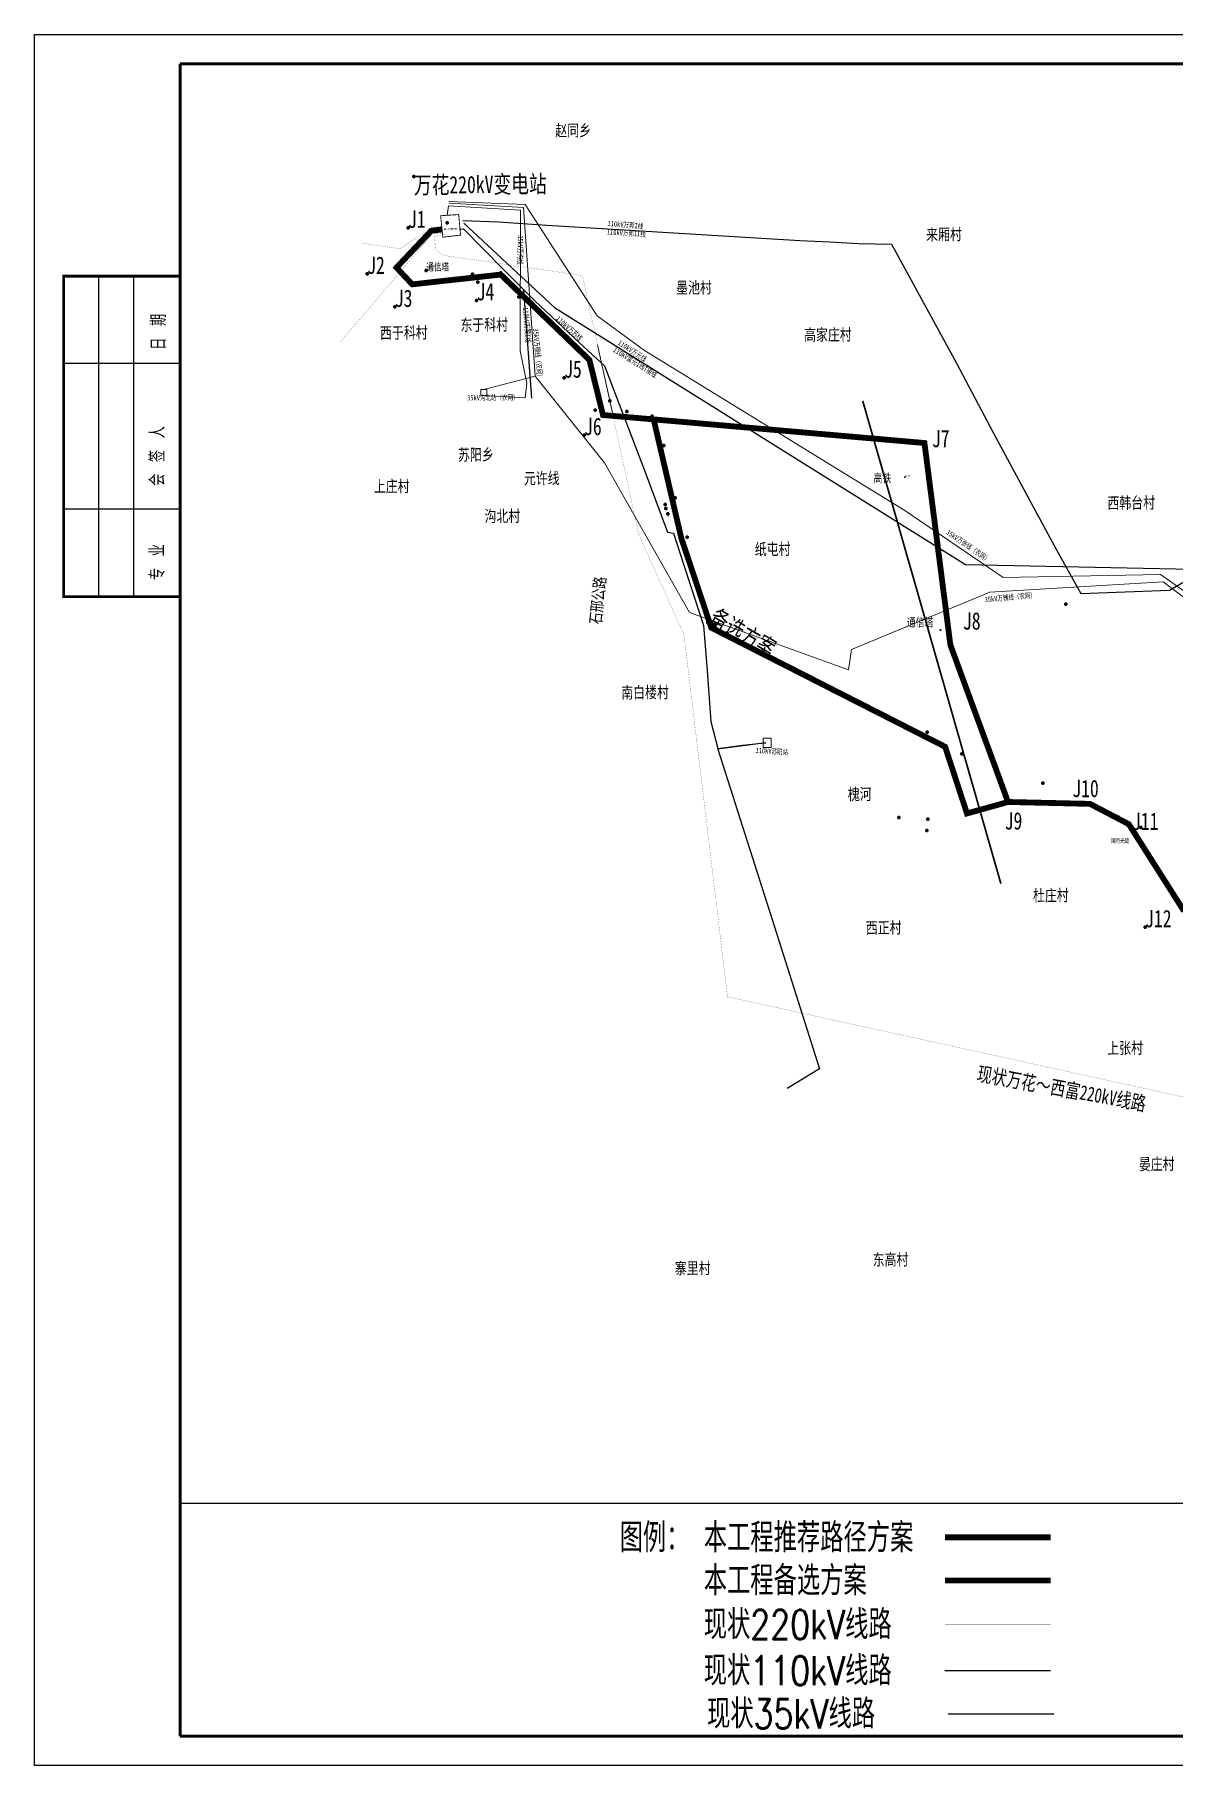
# Model space of a CAD drawing. Extents: x 536876 to 553676, y 4169885 to 4181765.
# Drawn here: x 536876 to 544705, y 4169885 to 4181765 of the extents above; entities that cross this region are included whole.
import ezdxf

# ---------------------------------------------------------------- set-up
doc = ezdxf.new("R2010")
doc.units = 0
doc.header["$MEASUREMENT"] = 0
doc.header["$XCLIPFRAME"] = 0
doc.linetypes.add('OV_DASH', pattern=[0.75, 0.5, -0.25])
for name, color, linetype in [('110kV线路', 3, 'Continuous'), ('220kV线路', 6, 'Continuous'), ('35kV线路', 2, 'Continuous'), ('地物', 4, 'Continuous'), ('新建线路', 1, 'Continuous'), ('村庄', 7, 'Continuous')]:
    doc.layers.add(name, color=color, linetype=linetype)
doc.layers.add('mainlayer', color=1, linetype='Continuous', lineweight=100)
doc.styles.add('HZ', font='simplex.shx', dxfattribs={"width": 0.8, "bigfont": 'hztxt.shx'})
doc.styles.add('st', font='', dxfattribs={"width": 0.75})
doc.styles.add('TBFONT', font='txt.shx', dxfattribs={"width": 0.75, "bigfont": 'CHINA'})
doc.styles.get('st').set_extended_font_data('SimSun')
picture_1 = doc.add_image_def('image1.png', size_in_pixel=(15133, 11883))

msp = doc.modelspace()

# ---------------------------------------------------------------- linework, layer by layer
at = {"color": 0}
for p, q in [((536876, 4181765), (553676, 4181765)), ((536876, 4169885), (536876, 4181765)), ((537316, 4180107), (537316, 4177907)), ((537556, 4180107), (537556, 4177907)), ((537876, 4179507), (537076, 4179507)), ((537876, 4178507), (537076, 4178507)), ((553676, 4169885), (536876, 4169885))]:
    msp.add_line(p, q, dxfattribs=at)
at = {"color": 0, "const_width": 20}
for points in [[(537876, 4170085), (537876, 4181565)], [(537876, 4181565), (553476, 4181565)], [(553476, 4170085), (537876, 4170085)]]:
    msp.add_lwpolyline(points, dxfattribs=at)
at = {"color": 0}
msp.add_lwpolyline([(537876, 4177907, 20, 20, 0), (537076, 4177907, 20, 20, 0), (537076, 4180107, 20, 20, 0), (537876, 4180107, 20, 20, 0)], format="xyseb", dxfattribs=at)
at = {"linetype": 'Continuous', "lineweight": 0}
msp.add_lwpolyline([(541129, 4179124), (540849, 4179148), (540742, 4179635)], dxfattribs=at)
at = {"layer": '110kV线路', "color": 3, "lineweight": -2}
for points in [[(539818, 4180489), (540062, 4180481), (540395, 4180457), (541417, 4180395), (542131, 4180351), (542337, 4180342), (542536, 4180331), (542762, 4180326), (543207, 4179511), (543462, 4179030), (543733, 4178528), (543896, 4178228), (544063, 4177928), (544671, 4177952), (544970, 4178125)], [(539824, 4180470), (540448, 4179892), (543269, 4178128), (544825, 4178095), (545344, 4178376), (545781, 4178323), (545908, 4178355), (545962, 4178392), (546311, 4178037), (546456, 4177883), (546581, 4177755), (546767, 4177513), (547056, 4177112), (548835, 4177085), (549820, 4177146), (550269, 4176413), (550425, 4175343)], [(539794, 4180430), (539823, 4180433), (540087, 4180161), (540312, 4179937), (540619, 4179650), (540790, 4179492), (541055, 4178798), (541224, 4178350), (541265, 4178344), (541334, 4178130), (541383, 4177976), (541470, 4177709), (541493, 4177429), (541506, 4177242), (541521, 4177051), (541569, 4176865), (541739, 4176887), (541869, 4176902), (541899, 4176905)], [(541899, 4176903), (541569, 4176861), (541974, 4175590), (542018, 4175454), (542268, 4174667), (542045, 4174531)]]:
    msp.add_lwpolyline(points, dxfattribs=at)
at = {"layer": '110kV线路', "linetype": 'Continuous', "lineweight": 0}
msp.add_lwpolyline([(541881, 4176936), (541935, 4176936), (541935, 4176872), (541881, 4176872)], close=True, dxfattribs=at)
at = {"layer": '220kV线路', "color": 6, "linetype": 'ByBlock', "lineweight": -3, "ltscale": 5, "const_width": 1}
for points in [[(539680, 4180404), (539608, 4180396), (539420, 4180176), (539207, 4179924), (538969, 4179649), (538969, 4179649)], [(539673, 4180449), (539606, 4180442), (539386, 4180296), (539122, 4180334)], [(550403, 4175229), (550392, 4175179), (550474, 4175122), (550470, 4175031), (548729, 4173825), (545063, 4174408), (541635, 4175161), (541337, 4177644), (541025, 4178338), (540639, 4180112), (539684, 4180250), (539631, 4180289), (539623, 4180379), (539702, 4180397)], [(543128, 4170854), (543854, 4170854)]]:
    msp.add_lwpolyline(points, dxfattribs=at)
at = {"layer": '35kV线路', "linetype": 'Continuous', "lineweight": 0}
for points in [[(539709, 4180525), (539720, 4180591), (540214, 4180561), (540211, 4179595), (540258, 4179373), (540246, 4179271), (539961, 4179287)], [(539722, 4180620), (540246, 4180598), (540739, 4179836), (541065, 4179598), (542854, 4178499), (543528, 4178039), (544609, 4178060), (545807, 4177215), (546276, 4176443)], [(539723, 4180608), (540234, 4180578), (540315, 4179420), (539961, 4179330)], [(547268, 4174794), (547193, 4175022), (546980, 4175125), (545755, 4177164), (544627, 4178008), (543436, 4177939), (542488, 4177544), (542466, 4177404), (541375, 4177798), (540790, 4178826), (540315, 4179420)]]:
    msp.add_lwpolyline(points, dxfattribs=at)
at = {"layer": '35kV线路', "color": 2, "linetype": 'Continuous', "lineweight": 0}
msp.add_lwpolyline([(539941, 4179330), (539982, 4179330), (539982, 4179287), (539941, 4179287)], close=True, dxfattribs=at)
at = {"layer": '35kV线路', "lineweight": -2}
msp.add_lwpolyline([(543151, 4170240), (543877, 4170240)], dxfattribs=at)
at = {"layer": 'mainlayer', "color": 3, "lineweight": -2}
for points in [[(540234, 4180010), (540288, 4179269)], [(543128, 4170537), (543854, 4170537)]]:
    msp.add_lwpolyline(points, dxfattribs=at)
at = {"layer": 'mainlayer', "color": 7, "const_width": 0.03}
msp.add_lwpolyline([(544268, 4176217), (544422, 4176450)], dxfattribs=at)
at = {"layer": 'mainlayer', "color": 5}
for p in [(539481, 4180792), (539481, 4180792), (539710, 4180473), (539441, 4180439), (539441, 4180439), (539600, 4180418), (539654, 4180425), (539160, 4180123), (539160, 4180123), (539363, 4180163), (539566, 4180145), (539884, 4180122), (539908, 4180101), (540078, 4180130), (539460, 4180055), (539921, 4180065), (539350, 4179896), (539350, 4179896), (539912, 4179941), (539912, 4179941), (540201, 4179965), (540513, 4179410), (540513, 4179410), (540726, 4179187), (540780, 4179156), (540828, 4179252), (540944, 4179178), (541119, 4179146), (540650, 4179016), (540650, 4179016), (541197, 4178945), (541197, 4178945), (541276, 4178585), (541207, 4178541), (541212, 4178512), (541225, 4178476), (541318, 4178303), (541359, 4178315), (541359, 4178315), (543958, 4177856), (541501, 4177731), (541548, 4177720), (541548, 4177720), (543007, 4176977), (543007, 4176977), (543132, 4176866), (543245, 4176828), (543802, 4176626), (543802, 4176626), (543286, 4176420), (542813, 4176391), (543005, 4176302), (543005, 4176302), (543012, 4176380), (544321, 4176394), (544373, 4176359), (544393, 4176350), (544413, 4176306), (544413, 4176306), (544473, 4176322), (544503, 4175638), (544503, 4175638)]:
    msp.add_point(p, dxfattribs=at)
at = {"layer": '地物', "color": 0, "lineweight": -3, "ltscale": 30, "const_width": 12}
msp.add_lwpolyline([(542564, 4179251), (543513, 4175937)], dxfattribs=at)
at = {"layer": '地物', "color": 5, "linetype": 'Continuous', "lineweight": -3, "const_width": 5}
msp.add_lwpolyline([(543095, 4177683), (543102, 4177683), (543102, 4177675), (543095, 4177675)], close=True, dxfattribs=at)
at = {"layer": '地物', "color": 5}
for p in [(542853, 4178727), (543099, 4177680)]:
    msp.add_point(p, dxfattribs=at)
at = {"layer": '新建线路', "color": 1, "const_width": 6}
msp.add_lwpolyline([(539680, 4180375), (539802, 4180389), (539789, 4180530), (539665, 4180522), (539680, 4180375)], dxfattribs=at)
at = {"layer": '新建线路', "color": 1, "linetype": 'OV_DASH', "ltscale": 100, "const_width": 40}
for points in [[(539678, 4180428), (539601, 4180419), (539362, 4180166), (539470, 4180051), (540078, 4180118), (540687, 4179532), (540780, 4179154), (541129, 4179124), (542988, 4178962), (543166, 4177576), (543562, 4176498), (544125, 4176485), (544391, 4176346), (544763, 4175761), (544986, 4175748), (545304, 4175395), (545671, 4175383), (546106, 4174270)], [(543128, 4171450), (543854, 4171450)]]:
    msp.add_lwpolyline(points, dxfattribs=at)
at = {"layer": '新建线路', "color": 5, "linetype": 'OV_DASH', "ltscale": 100, "const_width": 40}
for points in [[(543562, 4176498), (543280, 4176419), (543130, 4176877), (541524, 4177694), (541318, 4178309), (541128, 4179124)], [(543128, 4171154), (543854, 4171154)]]:
    msp.add_lwpolyline(points, dxfattribs=at)

# ---------------------------------------------------------------- texts
at = {"color": 0, "style": 'TBFONT', "width": 0.85}
for s, p in [('日 期', (537780, 4179602)), ('会 签 人', (537771, 4178668)), ('专 业', (537771, 4178021))]:
    msp.add_text(s, height=104, rotation=90, dxfattribs=at).set_placement(p)
at = {"layer": '110kV线路', "color": 3, "linetype": 'Continuous', "lineweight": -3, "style": 'HZ', "width": 0.8}
msp.add_text('现状110kV线路', height=200, dxfattribs=at).set_placement((541472, 4170435))
at = {"layer": '110kV线路', "char_height": 36, "attachment_point": 1, "style": 'st'}
for s, insert, rotation in [('110kV万郭I线', (540813, 4180488), 355.2075), ('110kV万郭II线', (540808, 4180430), 356.3609), ('110kV万赞I线', (540266, 4179896), 274.635), ('110kV万苏线', (540478, 4179838), 317.4824), ('110kV万元线', (540898, 4179671), 326.7861), ('110kV富元I线T接线', (540865, 4179622), 327.9395), ('110kV苏阳站', (541829, 4176871), 356.3609)]:
    msp.add_mtext(s, dxfattribs=dict(at, insert=insert, rotation=rotation))
at = {"layer": '220kV线路', "color": 6, "linetype": 'Continuous', "lineweight": -3, "style": 'HZ', "width": 0.8}
msp.add_text('现状220kV线路', height=200, dxfattribs=at).set_placement((541472, 4170752))
at = {"layer": '35kV线路', "linetype": 'Continuous', "lineweight": -3, "style": 'HZ', "width": 0.8}
msp.add_text('现状35kV线路', height=200, dxfattribs=at).set_placement((541495, 4170139))
at = {"layer": '35kV线路', "color": 2, "char_height": 36, "attachment_point": 1, "style": 'st'}
for s, insert, rotation in [('35kV万沟线', (540232, 4180388), 269.0311), ('35kV万槐线（农网）', (540335, 4179750), 275.1014), ('35kV沟北站（农网）', (539847, 4179290), 0.5033), ('35kV万张线（农网）', (543154, 4178370), 325.4458), ('35kV万槐线（农网）', (543400, 4177905), 5.1242)]:
    msp.add_mtext(s, dxfattribs=dict(at, insert=insert, rotation=rotation))
at = {"layer": '35kV线路', "color": 2, "linetype": 'Continuous', "lineweight": 0, "insert": (539941, 4179330), "char_height": 0.2, "width": 115.71, "attachment_point": 1}
msp.add_mtext('\\pxsm1.5;{\\f@SimSun|b0|i0|c134|p0;35k\\f@SimSun|b1|i0|c134|p0;\\H1.166667x;\\C256;V沟北站（农网）}', dxfattribs=at)
at = {"layer": 'mainlayer', "color": 1, "style": 'st', "width": 0.75}
for s, height, p in [('J1', 12, (539600, 4180418)), ('第六个间隔左数', 12, (539688, 4180424, 525336663)), ('J2', 12, (539363, 4180163, 511705170)), ('通信塔', 50, (539566, 4180145)), ('J3', 118.9, (539350, 4179896)), ('J3', 12, (539460, 4180055)), ('J4', 118.9, (539912, 4179941)), ('J5', 119, (540513, 4179410)), ('J8', 12, (541219, 4178457)), ('国防光缆', 30, (544268, 4176217))]:
    msp.add_text(s, height=height, dxfattribs=at).set_placement(p)
at = {"layer": 'mainlayer', "color": 5, "style": 'st', "width": 0.75}
msp.add_text('J10', height=12, dxfattribs=at).set_placement((543132, 4176866, 978321472))
at = {"layer": 'mainlayer', "color": 6, "style": 'st', "width": 0.75}
msp.add_text('现状万花～西富220kV线路', height=100, rotation=349.632, dxfattribs=at).set_placement((543343, 4174587))
at = {"layer": 'mainlayer', "color": 1, "insert": (539481, 4180792), "char_height": 118.9, "attachment_point": 1, "rotation": 0.5033, "style": 'st'}
msp.add_mtext('万花220kV变电站', dxfattribs=at)
at = {"layer": '地物', "color": 1, "style": 'st', "width": 0.75}
for s, height, p in [('高铁', 57.8, (542638, 4178692)), ('通信塔', 12, (542853, 4178727)), ('通信塔', 57.8, (542867, 4177702))]:
    msp.add_text(s, height=height, dxfattribs=at).set_placement(p)
at = {"layer": '新建线路', "color": 1, "style": 'st', "width": 0.75}
for s, height, p in [('J1', 118.9, (539441, 4180439)), ('J1', 118.9, (539441, 4180439)), ('J2', 118.9, (539160, 4180123)), ('J2', 118.9, (539160, 4180123)), ('J3', 118.9, (539350, 4179896)), ('J4', 118.9, (539912, 4179941)), ('J5', 119, (540513, 4179410)), ('J6', 119, (540650, 4179016)), ('J6', 119, (540650, 4179016)), ('J7', 119, (543039, 4178933)), ('J8', 119, (543252, 4177681)), ('J10', 119, (544003, 4176531)), ('J9', 119, (543539, 4176309)), ('J11', 119, (544413, 4176306)), ('J12', 119, (544503, 4175638))]:
    msp.add_text(s, height=height, dxfattribs=at).set_placement(p)
msp.add_text('备选方案', height=119, rotation=329.7193, dxfattribs=at).set_placement((541501, 4177731))
at = {"layer": '新建线路', "color": 0, "linetype": 'Continuous', "lineweight": -3, "style": 'HZ', "width": 0.8}
msp.add_text('图例：', height=200, dxfattribs=at).set_placement((540894, 4171348))
at = {"layer": '新建线路', "color": 1, "linetype": 'Continuous', "lineweight": -3, "style": 'HZ', "width": 0.8}
msp.add_text('本工程推荐路径方案', height=200, dxfattribs=at).set_placement((541472, 4171348))
at = {"layer": '新建线路', "color": 5, "linetype": 'Continuous', "lineweight": -3, "style": 'HZ', "width": 0.8}
msp.add_text('本工程备选方案', height=200, dxfattribs=at).set_placement((541472, 4171053))
at = {"layer": '新建线路', "color": 1, "insert": (539481, 4180792), "char_height": 118.9, "attachment_point": 1, "rotation": 0.5033, "style": 'st'}
msp.add_mtext('万花220kV变电站', dxfattribs=at)
at = {"layer": '村庄', "color": 7, "char_height": 80, "attachment_point": 1, "style": 'st'}
for s, insert, rotation in [('赵同乡', (540452, 4181147), 0.5033), ('来厢村', (542999, 4180433), 0.5033), ('墨池村', (541282, 4180068), 0.5033), ('西于科村', (539248, 4179758), 0.5033), ('东于科村', (539801, 4179812), 0.5033), ('高家庄村', (542161, 4179744), 0.5033), ('苏阳乡', (539784, 4178921), 0.5033), (' 上庄村', (539165, 4178704), 0.5033), ('元许线', (540236, 4178759), 0.5033), ('西韩台村', (544244, 4178590), 0.5033), ('沟北村', (539966, 4178500), 0.5033), ('纸屯村', (541822, 4178273), 0.5033), ('石邢公路', (540687, 4177723), 83.8231), ('南白楼村', (540905, 4177289), 0.5033), ('槐河', (542461, 4176591), 0.5033), ('杜庄村', (543733, 4175896), 0.5033), ('西正村', (542585, 4175674), 0.5033), ('上张村', (544243, 4174848), 0.5033), ('晏庄村', (544460, 4174052), 0.5033), ('寨里村', (541273, 4173337), 0.5033), ('东高村', (542632, 4173396), 0.5033)]:
    msp.add_mtext(s, dxfattribs=dict(at, insert=insert, rotation=rotation))

# ---------------------------------------------------------------- pictures from other files: only their frames are drawn
at = {"color": 0}
image = msp.add_image(picture_1, insert=(537876, 4170487), size_in_units=(14298, 11078), dxfattribs=at)
image.set_boundary_path([(-0.5, -0.5), (-0.5, 4655.6), (-0.5, 7729), (-0.5, 10598), (-0.5, 10598), (3336, 10598), (7218.2, 10598), (8890.2, 10598), (12839.3, 10598), (15132.5, 10598), (15132.5, 8694), (15132.5, 6570.8), (15132.5, 4655.6), (15132.5, 2012.8), (15132.5, -0.5), (12389.5, -0.5), (9591.4, -0.5), (7566, -0.5), (5064.7, -0.5), (-0.5, -0.5)])
image.dxf.flags = 15

doc.saveas('drawing.dxf')
